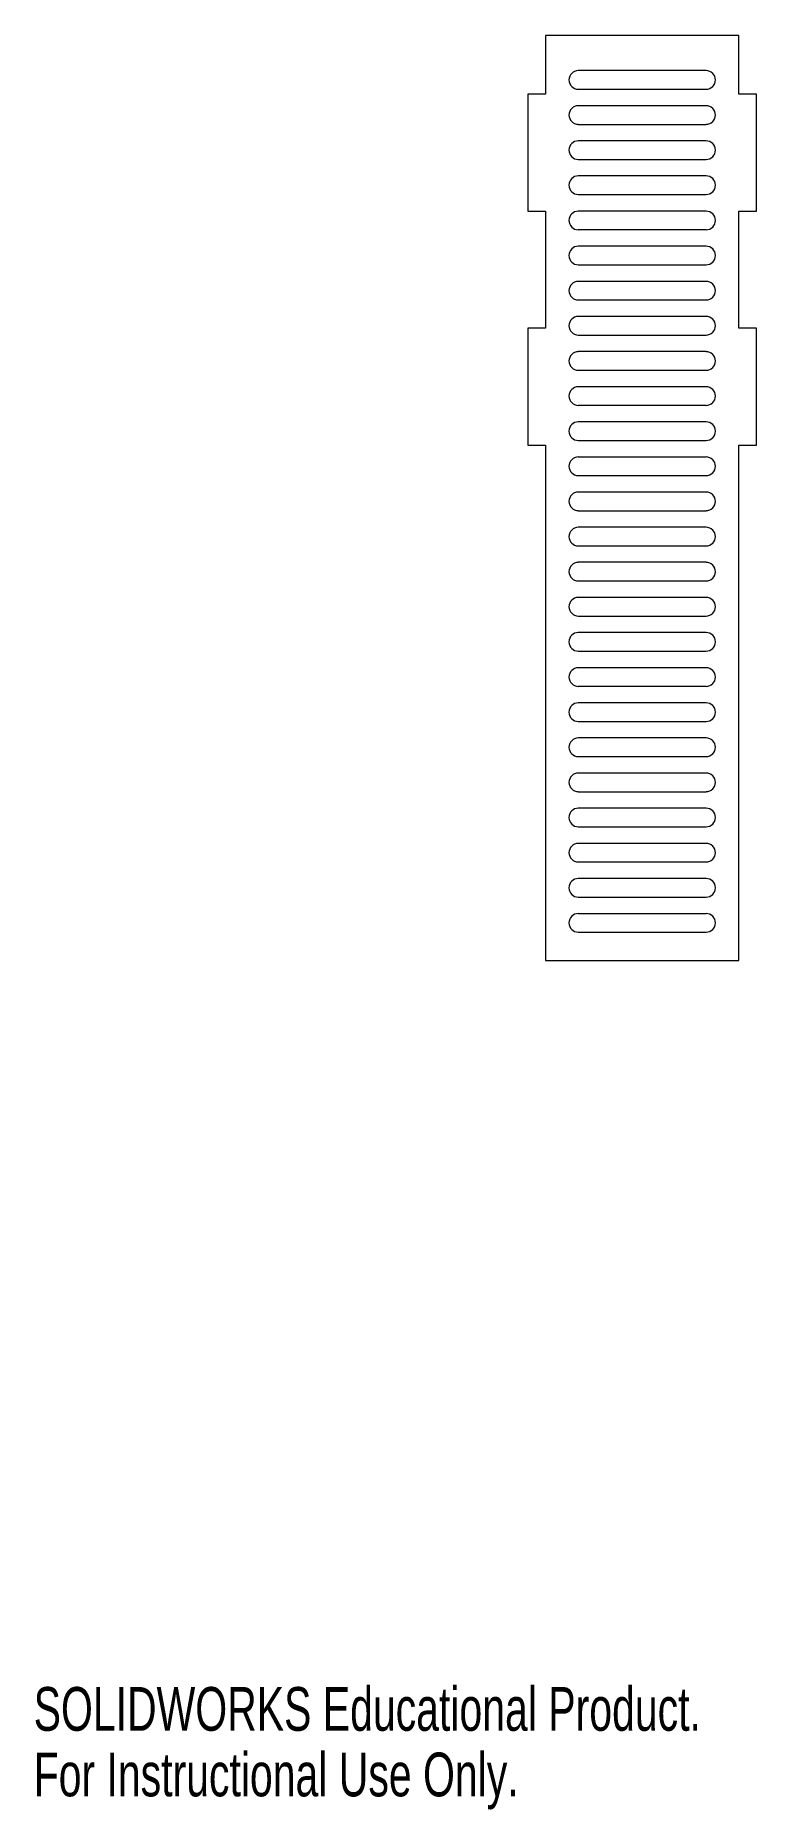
# Model space of a CAD drawing. Header units: inches. Extents: x 0 to 4.9, y 0 to 11.9.
import ezdxf

# ---------------------------------------------------------------- set-up
doc = ezdxf.new("R2010")
doc.units = ezdxf.units.IN
doc.header["$LTSCALE"] = 2
doc.header["$MEASUREMENT"] = 0
doc.styles.add('SLDTEXTSTYLE0', font='TXT', dxfattribs={"width": 0.7})

msp = doc.modelspace()

# ---------------------------------------------------------------- linework, layer by layer
at = {"color": 7, "linetype": 'Continuous', "lineweight": 15}
for p, q in [((3.439, 11.927), (3.439, 11.533)), ((4.738, 11.927), (3.439, 11.927)), ((4.738, 11.533), (4.738, 11.927)), ((4.518, 11.691), (3.659, 11.691)), ((3.321, 11.533), (3.321, 10.746)), ((3.439, 11.533), (3.321, 11.533)), ((3.659, 11.566), (4.518, 11.566)), ((4.518, 11.454), (3.659, 11.454)), ((4.857, 11.533), (4.738, 11.533)), ((4.857, 10.746), (4.857, 11.533)), ((3.659, 11.329), (4.518, 11.329)), ((4.518, 11.218), (3.659, 11.218)), ((3.659, 11.093), (4.518, 11.093)), ((4.518, 10.982), (3.659, 10.982)), ((3.659, 10.857), (4.518, 10.857)), ((3.321, 10.746), (3.439, 10.746)), ((3.439, 10.746), (3.439, 9.958)), ((4.518, 10.746), (3.659, 10.746)), ((4.738, 10.746), (4.857, 10.746)), ((4.738, 9.958), (4.738, 10.746)), ((3.659, 10.621), (4.518, 10.621)), ((4.518, 10.51), (3.659, 10.51)), ((3.659, 10.385), (4.518, 10.385)), ((4.518, 10.273), (3.659, 10.273)), ((3.659, 10.148), (4.518, 10.148)), ((4.518, 10.037), (3.659, 10.037)), ((3.321, 9.958), (3.321, 9.171)), ((3.439, 9.958), (3.321, 9.958)), ((3.659, 9.912), (4.518, 9.912)), ((4.857, 9.958), (4.738, 9.958)), ((4.857, 9.171), (4.857, 9.958)), ((4.518, 9.801), (3.659, 9.801)), ((3.659, 9.676), (4.518, 9.676)), ((4.518, 9.565), (3.659, 9.565)), ((3.659, 9.44), (4.518, 9.44)), ((4.518, 9.328), (3.659, 9.328)), ((3.659, 9.203), (4.518, 9.203)), ((3.321, 9.171), (3.439, 9.171)), ((3.439, 9.171), (3.439, 5.706)), ((4.518, 9.092), (3.659, 9.092)), ((4.738, 9.171), (4.857, 9.171)), ((4.738, 5.706), (4.738, 9.171)), ((3.659, 8.967), (4.518, 8.967)), ((4.518, 8.856), (3.659, 8.856)), ((3.659, 8.731), (4.518, 8.731)), ((4.518, 8.62), (3.659, 8.62)), ((3.659, 8.495), (4.518, 8.495)), ((4.518, 8.384), (3.659, 8.384)), ((3.659, 8.259), (4.518, 8.259)), ((4.518, 8.147), (3.659, 8.147)), ((3.659, 8.022), (4.518, 8.022)), ((4.518, 7.911), (3.659, 7.911)), ((3.659, 7.786), (4.518, 7.786)), ((4.518, 7.675), (3.659, 7.675)), ((3.659, 7.55), (4.518, 7.55)), ((4.518, 7.439), (3.659, 7.439)), ((3.659, 7.314), (4.518, 7.314)), ((4.518, 7.203), (3.659, 7.203)), ((3.659, 7.078), (4.518, 7.078)), ((4.518, 6.966), (3.659, 6.966)), ((3.659, 6.841), (4.518, 6.841)), ((4.518, 6.73), (3.659, 6.73)), ((3.659, 6.605), (4.518, 6.605)), ((4.518, 6.494), (3.659, 6.494)), ((3.659, 6.369), (4.518, 6.369)), ((4.518, 6.258), (3.659, 6.258)), ((3.659, 6.133), (4.518, 6.133)), ((4.518, 6.021), (3.659, 6.021)), ((3.659, 5.896), (4.518, 5.896)), ((3.439, 5.706), (4.738, 5.706))]:
    msp.add_line(p, q, dxfattribs=at)
for centre, start, end in [((3.659, 11.628), 90, 270), ((4.518, 11.628), 270, 90), ((3.659, 11.392), 90, 270), ((4.518, 11.392), 270, 90), ((3.659, 11.156), 90, 270), ((4.518, 11.156), 270, 90), ((3.659, 10.92), 90, 270), ((4.518, 10.92), 270, 90), ((3.659, 10.683), 90, 270), ((4.518, 10.683), 270, 90), ((3.659, 10.447), 90, 270), ((4.518, 10.447), 270, 90), ((3.659, 10.211), 90, 270), ((4.518, 10.211), 270, 90), ((3.659, 9.975), 90, 270), ((4.518, 9.975), 270, 90), ((3.659, 9.738), 90, 270), ((4.518, 9.738), 270, 90), ((3.659, 9.502), 90, 270), ((4.518, 9.502), 270, 90), ((3.659, 9.266), 90, 270), ((4.518, 9.266), 270, 90), ((3.659, 9.03), 90, 270), ((4.518, 9.03), 270, 90), ((3.659, 8.794), 90, 270), ((4.518, 8.794), 270, 90), ((3.659, 8.557), 90, 270), ((4.518, 8.557), 270, 90), ((3.659, 8.321), 90, 270), ((4.518, 8.321), 270, 90), ((3.659, 8.085), 90, 270), ((4.518, 8.085), 270, 90), ((3.659, 7.849), 90, 270), ((4.518, 7.849), 270, 90), ((3.659, 7.612), 90, 270), ((4.518, 7.612), 270, 90), ((3.659, 7.376), 90, 270), ((4.518, 7.376), 270, 90), ((3.659, 7.14), 90, 270), ((4.518, 7.14), 270, 90), ((3.659, 6.904), 90, 270), ((4.518, 6.904), 270, 90), ((3.659, 6.668), 90, 270), ((4.518, 6.668), 270, 90), ((3.659, 6.431), 90, 270), ((4.518, 6.431), 270, 90), ((3.659, 6.195), 90, 270), ((4.518, 6.195), 270, 90), ((3.659, 5.959), 90, 270), ((4.518, 5.959), 270, 90)]:
    msp.add_arc(centre, 0.0625, start, end, dxfattribs=at)

# ---------------------------------------------------------------- texts
at = {"color": 7, "linetype": 'Continuous', "char_height": 0.2941, "attachment_point": 1, "style": 'SLDTEXTSTYLE0'}
for s, insert in [('SOLIDWORKS Educational Product.', (0, 0.82)), ('For Instructional Use Only.', (0, 0.379))]:
    msp.add_mtext(s, dxfattribs=dict(at, insert=insert))

doc.saveas('drawing.dxf')
